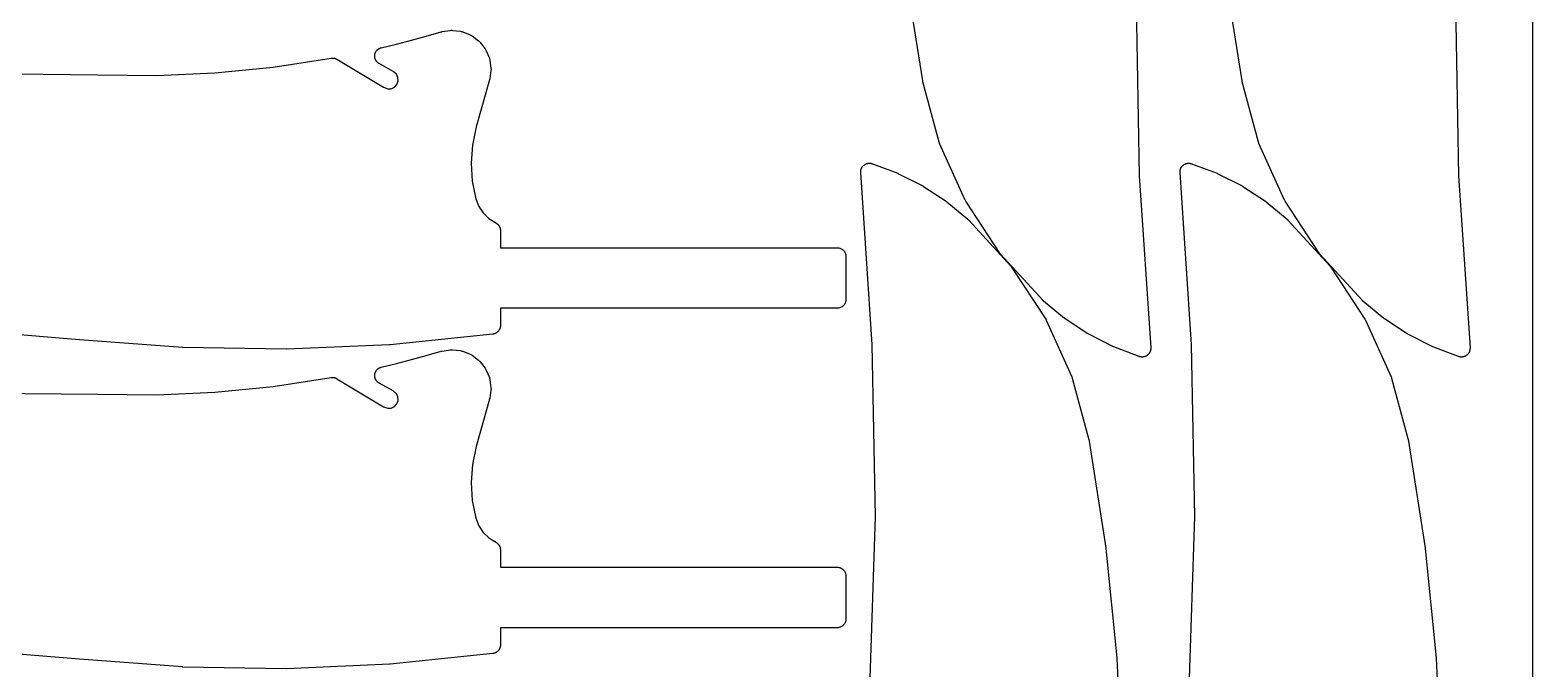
# Model space of a CAD drawing. Header units: metres. Extents: x 0 to 3000, y 0 to 1240.
# Drawn here: x 2651.9 to 3000, y 221.8 to 369.7 of the extents above; entities that cross this region are included whole.
import ezdxf

# ---------------------------------------------------------------- set-up
doc = ezdxf.new("R2010")
doc.units = ezdxf.units.M

msp = doc.modelspace()

# ---------------------------------------------------------------- linework, layer by layer
at = {"color": 7}
msp.add_lwpolyline([(0, 0), (3000, 0), (3000, 1240), (0, 1240), (0, 0)], close=True, dxfattribs=at)
at = {"color": 1}
for points in [[(2908.08, 375.8), (2908.79, 335.96), (2911.48, 296.13), (2911.48, 296.1), (2911.48, 296.07), (2911.48, 296), (2911.48, 295.94), (2911.48, 295.9), (2911.48, 295.87), (2911.47, 295.81), (2911.47, 295.74), (2911.46, 295.71), (2911.46, 295.68), (2911.44, 295.61), (2911.43, 295.55), (2911.42, 295.52), (2911.42, 295.48), (2911.4, 295.42), (2911.38, 295.36), (2911.37, 295.33), (2911.36, 295.3), (2911.33, 295.24), (2911.31, 295.18), (2911.29, 295.15), (2911.28, 295.12), (2911.25, 295.06), (2911.22, 295), (2911.2, 294.97), (2911.18, 294.95), (2911.15, 294.89), (2911.11, 294.84), (2911.09, 294.81), (2911.07, 294.78), (2911.03, 294.73), (2910.99, 294.68), (2910.97, 294.66), (2910.94, 294.63), (2910.9, 294.59), (2910.85, 294.54), (2910.83, 294.52), (2910.8, 294.5), (2910.75, 294.46), (2910.7, 294.41), (2910.68, 294.4), (2910.65, 294.38), (2910.6, 294.34), (2910.54, 294.3), (2910.51, 294.29), (2910.49, 294.27), (2910.43, 294.24), (2910.37, 294.21), (2910.34, 294.19), (2910.31, 294.18), (2910.25, 294.15), (2910.19, 294.13), (2910.16, 294.12), (2910.13, 294.11), (2910.07, 294.09), (2910, 294.07), (2909.97, 294.06), (2909.94, 294.05), (2909.88, 294.04), (2909.81, 294.03), (2909.78, 294.02), (2909.75, 294.02), (2909.68, 294.01), (2909.62, 294), (2909.58, 294), (2909.55, 294), (2909.49, 294), (2909.42, 294), (2909.39, 294), (2909.35, 294), (2909.29, 294.01), (2909.23, 294.02), (2909.19, 294.02), (2909.16, 294.03), (2909.1, 294.04), (2909.03, 294.05), (2909, 294.06), (2908.97, 294.07), (2908.91, 294.09), (2908.84, 294.1), (2908.81, 294.12), (2908.78, 294.13), (2902.9, 296.33), (2902.69, 296.42), (2897.11, 299.26), (2896.91, 299.37), (2891.68, 302.82), (2891.5, 302.95), (2886.67, 306.97), (2886.64, 307), (2886.61, 307.02), (2886.57, 307.06), (2886.53, 307.1), (2886.5, 307.13), (2886.47, 307.16), (2876.72, 317.82), (2876.62, 317.95), (2876.53, 318.08), (2868.64, 330.08), (2868.56, 330.21), (2868.49, 330.35), (2862.59, 343.45), (2862.53, 343.6), (2862.49, 343.75), (2858.72, 357.7), (2858.72, 357.71), (2858.71, 357.72), (2858.7, 357.81), (2858.68, 357.89), (2858.68, 357.9), (2858.67, 357.91), (2854.71, 383.07)], [(2982.03, 375.8), (2982.74, 335.96), (2985.43, 296.13), (2985.43, 296.1), (2985.43, 296.07), (2985.43, 296), (2985.43, 295.94), (2985.43, 295.9), (2985.43, 295.87), (2985.42, 295.81), (2985.42, 295.74), (2985.41, 295.71), (2985.41, 295.68), (2985.39, 295.61), (2985.38, 295.55), (2985.37, 295.52), (2985.36, 295.48), (2985.34, 295.42), (2985.33, 295.36), (2985.31, 295.33), (2985.3, 295.3), (2985.28, 295.24), (2985.25, 295.18), (2985.24, 295.15), (2985.23, 295.12), (2985.2, 295.06), (2985.17, 295), (2985.15, 294.97), (2985.13, 294.95), (2985.09, 294.89), (2985.06, 294.84), (2985.04, 294.81), (2985.02, 294.78), (2984.98, 294.73), (2984.94, 294.68), (2984.92, 294.66), (2984.89, 294.63), (2984.85, 294.59), (2984.8, 294.54), (2984.78, 294.52), (2984.75, 294.5), (2984.7, 294.46), (2984.65, 294.41), (2984.63, 294.4), (2984.6, 294.38), (2984.54, 294.34), (2984.49, 294.3), (2984.46, 294.29), (2984.43, 294.27), (2984.38, 294.24), (2984.32, 294.21), (2984.29, 294.19), (2984.26, 294.18), (2984.2, 294.15), (2984.14, 294.13), (2984.11, 294.12), (2984.08, 294.11), (2984.02, 294.09), (2983.95, 294.07), (2983.92, 294.06), (2983.89, 294.05), (2983.83, 294.04), (2983.76, 294.03), (2983.73, 294.02), (2983.7, 294.02), (2983.63, 294.01), (2983.57, 294), (2983.53, 294), (2983.5, 294), (2983.44, 294), (2983.37, 294), (2983.34, 294), (2983.3, 294), (2983.24, 294.01), (2983.17, 294.02), (2983.14, 294.02), (2983.11, 294.03), (2983.05, 294.04), (2982.98, 294.05), (2982.95, 294.06), (2982.92, 294.07), (2982.86, 294.09), (2982.79, 294.1), (2982.76, 294.12), (2982.73, 294.13), (2976.84, 296.33), (2976.64, 296.42), (2971.05, 299.26), (2970.86, 299.37), (2965.63, 302.82), (2965.45, 302.95), (2960.62, 306.97), (2960.59, 307), (2960.56, 307.02), (2960.52, 307.06), (2960.47, 307.1), (2960.45, 307.13), (2960.42, 307.16), (2950.67, 317.82), (2950.57, 317.95), (2950.48, 318.08), (2942.59, 330.08), (2942.51, 330.21), (2942.44, 330.35), (2936.54, 343.45), (2936.48, 343.6), (2936.44, 343.75), (2932.67, 357.7), (2932.67, 357.71), (2932.66, 357.72), (2932.64, 357.81), (2932.63, 357.89), (2932.62, 357.9), (2932.62, 357.91), (2928.66, 383.07)], [(2642.14, 359.62), (2667.61, 359.35), (2667.61, 359.35), (2667.61, 359.35), (2681.22, 359.19), (2694.75, 359.79), (2708.23, 361.12), (2721.67, 363.2), (2721.68, 363.2), (2721.69, 363.2), (2721.78, 363.21), (2721.87, 363.22), (2721.88, 363.22), (2721.89, 363.22), (2721.98, 363.22), (2722.07, 363.22), (2722.07, 363.22), (2722.08, 363.22), (2722.17, 363.21), (2722.26, 363.2), (2722.27, 363.2), (2722.28, 363.2), (2722.37, 363.18), (2722.45, 363.17), (2722.46, 363.16), (2722.47, 363.16), (2722.56, 363.14), (2722.64, 363.11), (2722.65, 363.11), (2722.66, 363.11), (2722.74, 363.07), (2722.82, 363.04), (2722.83, 363.03), (2722.84, 363.03), (2722.92, 362.99), (2723, 362.95), (2723, 362.94), (2723.01, 362.94), (2733.78, 356.45), (2734.78, 356.09), (2735.59, 356.13), (2736.32, 356.48), (2736.9, 357.11), (2737.19, 357.91), (2737.15, 358.72), (2736.81, 359.46), (2736.06, 360.14), (2732.8, 361.92), (2732.76, 361.95), (2732.71, 361.97), (2732.67, 362), (2732.63, 362.02), (2732.59, 362.05), (2732.55, 362.08), (2732.51, 362.11), (2732.48, 362.14), (2732.44, 362.17), (2732.4, 362.21), (2732.37, 362.24), (2732.33, 362.27), (2732.3, 362.31), (2732.26, 362.35), (2732.23, 362.38), (2732.2, 362.42), (2732.17, 362.46), (2732.14, 362.5), (2732.11, 362.54), (2732.08, 362.58), (2732.06, 362.62), (2732.03, 362.66), (2732.01, 362.71), (2731.99, 362.75), (2731.96, 362.79), (2731.94, 362.84), (2731.92, 362.88), (2731.9, 362.93), (2731.89, 362.97), (2731.87, 363.02), (2731.85, 363.06), (2731.84, 363.11), (2731.83, 363.16), (2731.81, 363.21), (2731.8, 363.25), (2731.79, 363.3), (2731.79, 363.35), (2731.78, 363.4), (2731.77, 363.45), (2731.77, 363.5), (2731.76, 363.55), (2731.76, 363.59), (2731.76, 363.64), (2731.76, 363.69), (2731.76, 363.74), (2731.76, 363.79), (2731.77, 363.84), (2731.77, 363.89), (2731.78, 363.94), (2731.78, 363.99), (2731.79, 364.03), (2731.8, 364.08), (2731.81, 364.13), (2731.82, 364.18), (2731.84, 364.22), (2731.85, 364.27), (2731.87, 364.32), (2731.88, 364.37), (2731.9, 364.41), (2731.92, 364.46), (2731.94, 364.5), (2731.96, 364.55), (2731.98, 364.59), (2732, 364.63), (2732.03, 364.67), (2732.05, 364.72), (2732.08, 364.76), (2732.1, 364.8), (2732.13, 364.84), (2732.16, 364.88), (2732.19, 364.92), (2732.22, 364.96), (2732.26, 364.99), (2732.29, 365.03), (2732.32, 365.07), (2732.35, 365.1), (2732.39, 365.13), (2732.43, 365.17), (2732.46, 365.2), (2732.5, 365.23), (2732.54, 365.26), (2732.58, 365.29), (2732.62, 365.32), (2732.66, 365.35), (2732.7, 365.37), (2732.74, 365.4), (2732.79, 365.42), (2732.83, 365.45), (2732.87, 365.47), (2732.92, 365.49), (2732.96, 365.51), (2733.01, 365.53), (2733.05, 365.55), (2733.1, 365.56), (2733.15, 365.58), (2733.19, 365.59), (2733.24, 365.61), (2733.29, 365.62), (2736.78, 366.46), (2740.25, 367.35), (2743.7, 368.29), (2747.15, 369.28), (2747.18, 369.29), (2747.21, 369.3), (2747.27, 369.31), (2747.34, 369.33), (2747.34, 369.33), (2747.37, 369.33), (2747.4, 369.34), (2749.25, 369.62), (2749.43, 369.64), (2749.61, 369.65), (2749.79, 369.63), (2751.62, 369.42), (2751.79, 369.4), (2751.97, 369.35), (2752.13, 369.3), (2753.85, 368.61), (2754.01, 368.54), (2754.16, 368.45), (2754.31, 368.35), (2755.81, 367.23), (2755.95, 367.11), (2756.08, 366.99), (2756.19, 366.85), (2757.34, 365.36), (2757.44, 365.22), (2757.53, 365.06), (2757.6, 364.9), (2758.31, 363.19), (2758.37, 363.03), (2758.41, 362.86), (2758.44, 362.68), (2758.67, 360.85), (2758.69, 360.68), (2758.69, 360.5), (2758.67, 360.32), (2758.4, 358.46), (2758.4, 358.43), (2758.39, 358.39), (2758.38, 358.33), (2758.37, 358.27), (2758.36, 358.24), (2758.35, 358.2), (2755.25, 347.26), (2754.37, 343.07), (2754.08, 338.9), (2754.35, 334.72), (2755.18, 330.64), (2755.87, 328.89), (2756.89, 327.36), (2758.19, 326.08), (2759.94, 324.98), (2759.96, 324.97), (2759.98, 324.95), (2760.04, 324.91), (2760.1, 324.87), (2760.12, 324.85), (2760.14, 324.84), (2760.19, 324.79), (2760.25, 324.74), (2760.27, 324.72), (2760.29, 324.71), (2760.33, 324.65), (2760.38, 324.6), (2760.4, 324.58), (2760.42, 324.56), (2760.46, 324.5), (2760.5, 324.45), (2760.52, 324.42), (2760.53, 324.4), (2760.57, 324.34), (2760.61, 324.28), (2760.62, 324.26), (2760.63, 324.23), (2760.67, 324.17), (2760.7, 324.1), (2760.71, 324.08), (2760.72, 324.06), (2760.74, 323.99), (2760.77, 323.92), (2760.78, 323.9), (2760.78, 323.87), (2760.8, 323.8), (2760.82, 323.73), (2760.83, 323.71), (2760.83, 323.68), (2760.84, 323.61), (2760.86, 323.54), (2760.86, 323.51), (2760.86, 323.49), (2760.86, 323.42), (2760.87, 323.34), (2760.87, 323.32), (2760.87, 323.29), (2760.87, 319.29), (2838.87, 319.29), (2839.07, 319.28), (2839.26, 319.25), (2839.45, 319.21), (2839.64, 319.14), (2839.81, 319.06), (2839.98, 318.95), (2840.14, 318.84), (2840.29, 318.71), (2840.42, 318.56), (2840.53, 318.4), (2840.63, 318.23), (2840.72, 318.06), (2840.78, 317.87), (2840.83, 317.68), (2840.86, 317.49), (2840.87, 317.29), (2840.87, 307.29), (2840.86, 307.1), (2840.83, 306.9), (2840.78, 306.71), (2840.72, 306.53), (2840.63, 306.35), (2840.53, 306.18), (2840.42, 306.02), (2840.29, 305.88), (2840.14, 305.75), (2839.98, 305.63), (2839.81, 305.53), (2839.64, 305.44), (2839.45, 305.38), (2839.26, 305.33), (2839.07, 305.3), (2838.87, 305.29), (2760.87, 305.29), (2760.87, 301.29), (2760.87, 301.2), (2760.86, 301.11), (2760.86, 301.1), (2760.86, 301.1), (2760.85, 301), (2760.83, 300.91), (2760.83, 300.91), (2760.83, 300.9), (2760.81, 300.81), (2760.79, 300.72), (2760.79, 300.72), (2760.78, 300.71), (2760.75, 300.62), (2760.72, 300.54), (2760.72, 300.53), (2760.72, 300.53), (2760.68, 300.44), (2760.64, 300.36), (2760.64, 300.35), (2760.63, 300.35), (2760.59, 300.27), (2760.54, 300.19), (2760.54, 300.18), (2760.53, 300.18), (2760.48, 300.11), (2760.42, 300.03), (2760.42, 300.03), (2760.42, 300.02), (2760.35, 299.95), (2760.29, 299.88), (2760.29, 299.88), (2760.29, 299.88), (2760.22, 299.81), (2760.15, 299.75), (2760.14, 299.75), (2760.14, 299.75), (2760.06, 299.69), (2759.99, 299.63), (2759.99, 299.63), (2759.98, 299.63), (2759.9, 299.58), (2759.82, 299.53), (2759.82, 299.53), (2759.81, 299.53), (2759.73, 299.49), (2759.65, 299.45), (2759.64, 299.45), (2759.64, 299.44), (2759.55, 299.41), (2759.46, 299.38), (2759.46, 299.38), (2759.45, 299.38), (2759.36, 299.35), (2759.27, 299.33), (2759.27, 299.33), (2759.26, 299.33), (2759.17, 299.32), (2759.08, 299.3), (2735.31, 296.84), (2735.19, 296.83), (2711.34, 295.8), (2711.22, 295.8), (2687.35, 296.19), (2687.24, 296.2), (2663.41, 298.02), (2663.41, 298.02), (2663.4, 298.02), (2623.62, 301.27)], [(2846.44, 217.25), (2847.71, 257.08), (2847, 296.91), (2844.31, 336.74), (2844.31, 336.77), (2844.31, 336.8), (2844.31, 336.87), (2844.31, 336.93), (2844.31, 336.97), (2844.31, 337), (2844.32, 337.06), (2844.33, 337.13), (2844.33, 337.16), (2844.34, 337.19), (2844.35, 337.26), (2844.36, 337.32), (2844.37, 337.35), (2844.38, 337.39), (2844.4, 337.45), (2844.41, 337.51), (2844.43, 337.54), (2844.44, 337.57), (2844.46, 337.63), (2844.49, 337.69), (2844.5, 337.72), (2844.51, 337.75), (2844.55, 337.81), (2844.57, 337.87), (2844.59, 337.9), (2844.61, 337.93), (2844.65, 337.98), (2844.68, 338.03), (2844.7, 338.06), (2844.72, 338.09), (2844.76, 338.14), (2844.8, 338.19), (2844.83, 338.21), (2844.85, 338.24), (2844.89, 338.28), (2844.94, 338.33), (2844.96, 338.35), (2844.99, 338.37), (2845.04, 338.41), (2845.09, 338.46), (2845.12, 338.48), (2845.14, 338.5), (2845.2, 338.53), (2845.25, 338.57), (2845.28, 338.58), (2845.31, 338.6), (2845.36, 338.63), (2845.42, 338.66), (2845.45, 338.68), (2845.48, 338.69), (2845.54, 338.72), (2845.6, 338.74), (2845.63, 338.75), (2845.66, 338.76), (2845.73, 338.78), (2845.79, 338.8), (2845.82, 338.81), (2845.85, 338.82), (2845.92, 338.83), (2845.98, 338.84), (2846.01, 338.85), (2846.04, 338.85), (2846.11, 338.86), (2846.17, 338.87), (2846.21, 338.87), (2846.24, 338.87), (2846.31, 338.87), (2846.37, 338.87), (2846.4, 338.87), (2846.44, 338.87), (2846.5, 338.86), (2846.57, 338.86), (2846.6, 338.85), (2846.63, 338.85), (2846.7, 338.83), (2846.76, 338.82), (2846.79, 338.81), (2846.82, 338.8), (2846.89, 338.78), (2846.95, 338.77), (2846.98, 338.75), (2847.01, 338.74), (2852.9, 336.54), (2853.1, 336.45), (2858.69, 333.61), (2858.88, 333.5), (2864.11, 330.05), (2864.29, 329.92), (2869.12, 325.9), (2869.15, 325.87), (2869.18, 325.85), (2869.22, 325.81), (2869.27, 325.77), (2869.29, 325.74), (2869.32, 325.71), (2879.07, 315.05), (2879.17, 314.92), (2879.26, 314.8), (2887.15, 302.79), (2887.23, 302.66), (2887.3, 302.52), (2893.2, 289.42), (2893.26, 289.27), (2893.3, 289.12), (2897.07, 275.17), (2897.07, 275.16), (2897.08, 275.15), (2897.1, 275.06), (2897.11, 274.98), (2897.12, 274.97), (2897.12, 274.96), (2901.08, 249.8), (2901.09, 249.69), (2903.65, 224.37), (2903.65, 224.26), (2904.79, 198.84)], [(2920.39, 217.25), (2921.66, 257.08), (2920.95, 296.91), (2918.26, 336.74), (2918.26, 336.77), (2918.26, 336.8), (2918.26, 336.87), (2918.26, 336.93), (2918.26, 336.97), (2918.26, 337), (2918.27, 337.06), (2918.27, 337.13), (2918.28, 337.16), (2918.28, 337.19), (2918.3, 337.26), (2918.31, 337.32), (2918.32, 337.35), (2918.33, 337.39), (2918.35, 337.45), (2918.36, 337.51), (2918.38, 337.54), (2918.39, 337.57), (2918.41, 337.63), (2918.43, 337.69), (2918.45, 337.72), (2918.46, 337.75), (2918.49, 337.81), (2918.52, 337.87), (2918.54, 337.9), (2918.56, 337.93), (2918.6, 337.98), (2918.63, 338.03), (2918.65, 338.06), (2918.67, 338.09), (2918.71, 338.14), (2918.75, 338.19), (2918.77, 338.21), (2918.8, 338.24), (2918.84, 338.28), (2918.89, 338.33), (2918.91, 338.35), (2918.94, 338.37), (2918.99, 338.41), (2919.04, 338.46), (2919.06, 338.48), (2919.09, 338.5), (2919.15, 338.53), (2919.2, 338.57), (2919.23, 338.58), (2919.26, 338.6), (2919.31, 338.63), (2919.37, 338.66), (2919.4, 338.68), (2919.43, 338.69), (2919.49, 338.72), (2919.55, 338.74), (2919.58, 338.75), (2919.61, 338.76), (2919.67, 338.78), (2919.74, 338.8), (2919.77, 338.81), (2919.8, 338.82), (2919.86, 338.83), (2919.93, 338.84), (2919.96, 338.85), (2919.99, 338.85), (2920.06, 338.86), (2920.12, 338.87), (2920.16, 338.87), (2920.19, 338.87), (2920.25, 338.87), (2920.32, 338.87), (2920.35, 338.87), (2920.39, 338.87), (2920.45, 338.86), (2920.52, 338.86), (2920.55, 338.85), (2920.58, 338.85), (2920.64, 338.83), (2920.71, 338.82), (2920.74, 338.81), (2920.77, 338.8), (2920.83, 338.78), (2920.9, 338.77), (2920.93, 338.75), (2920.96, 338.74), (2926.85, 336.54), (2927.05, 336.45), (2932.63, 333.61), (2932.83, 333.5), (2938.06, 330.05), (2938.24, 329.92), (2943.07, 325.9), (2943.1, 325.87), (2943.13, 325.85), (2943.17, 325.81), (2943.22, 325.77), (2943.24, 325.74), (2943.27, 325.71), (2953.02, 315.05), (2953.12, 314.92), (2953.21, 314.8), (2961.1, 302.79), (2961.18, 302.66), (2961.25, 302.52), (2967.15, 289.42), (2967.21, 289.27), (2967.25, 289.12), (2971.02, 275.17), (2971.02, 275.16), (2971.03, 275.15), (2971.05, 275.06), (2971.06, 274.98), (2971.07, 274.97), (2971.07, 274.96), (2975.03, 249.8), (2975.04, 249.69), (2977.59, 224.37), (2977.6, 224.26), (2978.74, 198.84)], [(2642.14, 285.67), (2667.61, 285.4), (2667.61, 285.4), (2667.61, 285.4), (2681.22, 285.24), (2694.75, 285.84), (2708.23, 287.17), (2721.67, 289.25), (2721.68, 289.25), (2721.69, 289.25), (2721.78, 289.26), (2721.87, 289.27), (2721.88, 289.27), (2721.89, 289.27), (2721.98, 289.27), (2722.07, 289.27), (2722.07, 289.27), (2722.08, 289.27), (2722.17, 289.26), (2722.26, 289.25), (2722.27, 289.25), (2722.28, 289.25), (2722.37, 289.23), (2722.45, 289.22), (2722.46, 289.22), (2722.47, 289.21), (2722.56, 289.19), (2722.64, 289.16), (2722.65, 289.16), (2722.66, 289.16), (2722.74, 289.12), (2722.82, 289.09), (2722.83, 289.08), (2722.84, 289.08), (2722.92, 289.04), (2723, 289), (2723, 288.99), (2723.01, 288.99), (2733.78, 282.5), (2734.78, 282.14), (2735.59, 282.18), (2736.32, 282.53), (2736.9, 283.16), (2737.19, 283.96), (2737.15, 284.77), (2736.81, 285.51), (2736.06, 286.19), (2732.8, 287.97), (2732.76, 288), (2732.71, 288.02), (2732.67, 288.05), (2732.63, 288.07), (2732.59, 288.1), (2732.55, 288.13), (2732.51, 288.16), (2732.48, 288.19), (2732.44, 288.22), (2732.4, 288.26), (2732.37, 288.29), (2732.33, 288.32), (2732.3, 288.36), (2732.26, 288.4), (2732.23, 288.43), (2732.2, 288.47), (2732.17, 288.51), (2732.14, 288.55), (2732.11, 288.59), (2732.08, 288.63), (2732.06, 288.67), (2732.03, 288.71), (2732.01, 288.76), (2731.99, 288.8), (2731.96, 288.84), (2731.94, 288.89), (2731.92, 288.93), (2731.9, 288.98), (2731.89, 289.02), (2731.87, 289.07), (2731.85, 289.12), (2731.84, 289.16), (2731.83, 289.21), (2731.81, 289.26), (2731.8, 289.3), (2731.79, 289.35), (2731.79, 289.4), (2731.78, 289.45), (2731.77, 289.5), (2731.77, 289.55), (2731.76, 289.6), (2731.76, 289.65), (2731.76, 289.69), (2731.76, 289.74), (2731.76, 289.79), (2731.76, 289.84), (2731.77, 289.89), (2731.77, 289.94), (2731.78, 289.99), (2731.78, 290.04), (2731.79, 290.08), (2731.8, 290.13), (2731.81, 290.18), (2731.82, 290.23), (2731.84, 290.28), (2731.85, 290.32), (2731.87, 290.37), (2731.88, 290.42), (2731.9, 290.46), (2731.92, 290.51), (2731.94, 290.55), (2731.96, 290.6), (2731.98, 290.64), (2732, 290.68), (2732.03, 290.73), (2732.05, 290.77), (2732.08, 290.81), (2732.1, 290.85), (2732.13, 290.89), (2732.16, 290.93), (2732.19, 290.97), (2732.22, 291.01), (2732.26, 291.04), (2732.29, 291.08), (2732.32, 291.12), (2732.35, 291.15), (2732.39, 291.18), (2732.43, 291.22), (2732.46, 291.25), (2732.5, 291.28), (2732.54, 291.31), (2732.58, 291.34), (2732.62, 291.37), (2732.66, 291.4), (2732.7, 291.42), (2732.74, 291.45), (2732.79, 291.47), (2732.83, 291.5), (2732.87, 291.52), (2732.92, 291.54), (2732.96, 291.56), (2733.01, 291.58), (2733.05, 291.6), (2733.1, 291.61), (2733.15, 291.63), (2733.19, 291.64), (2733.24, 291.66), (2733.29, 291.67), (2736.78, 292.51), (2740.25, 293.4), (2743.7, 294.34), (2747.15, 295.33), (2747.18, 295.34), (2747.21, 295.35), (2747.27, 295.36), (2747.34, 295.38), (2747.34, 295.38), (2747.37, 295.38), (2747.4, 295.39), (2749.25, 295.67), (2749.43, 295.69), (2749.61, 295.7), (2749.79, 295.69), (2751.62, 295.48), (2751.79, 295.45), (2751.97, 295.4), (2752.13, 295.35), (2753.85, 294.67), (2754.01, 294.59), (2754.16, 294.51), (2754.31, 294.41), (2755.81, 293.28), (2755.95, 293.16), (2756.08, 293.04), (2756.19, 292.9), (2757.34, 291.41), (2757.44, 291.27), (2757.53, 291.11), (2757.6, 290.95), (2758.31, 289.24), (2758.37, 289.08), (2758.41, 288.91), (2758.44, 288.74), (2758.67, 286.9), (2758.69, 286.73), (2758.69, 286.55), (2758.67, 286.37), (2758.4, 284.51), (2758.4, 284.48), (2758.39, 284.44), (2758.38, 284.38), (2758.37, 284.32), (2758.36, 284.29), (2758.35, 284.25), (2755.25, 273.31), (2754.37, 269.12), (2754.08, 264.95), (2754.35, 260.78), (2755.18, 256.69), (2755.87, 254.94), (2756.89, 253.41), (2758.19, 252.13), (2759.94, 251.03), (2759.96, 251.02), (2759.98, 251), (2760.04, 250.96), (2760.1, 250.92), (2760.12, 250.9), (2760.14, 250.89), (2760.19, 250.84), (2760.25, 250.79), (2760.27, 250.77), (2760.29, 250.76), (2760.33, 250.7), (2760.38, 250.65), (2760.4, 250.63), (2760.42, 250.61), (2760.46, 250.55), (2760.5, 250.5), (2760.52, 250.47), (2760.53, 250.45), (2760.57, 250.39), (2760.61, 250.33), (2760.62, 250.31), (2760.63, 250.28), (2760.67, 250.22), (2760.7, 250.15), (2760.71, 250.13), (2760.72, 250.11), (2760.74, 250.04), (2760.77, 249.97), (2760.78, 249.95), (2760.78, 249.92), (2760.8, 249.85), (2760.82, 249.78), (2760.83, 249.76), (2760.83, 249.73), (2760.84, 249.66), (2760.86, 249.59), (2760.86, 249.56), (2760.86, 249.54), (2760.86, 249.47), (2760.87, 249.39), (2760.87, 249.37), (2760.87, 249.34), (2760.87, 245.34), (2838.87, 245.34), (2839.07, 245.33), (2839.26, 245.3), (2839.45, 245.26), (2839.64, 245.19), (2839.81, 245.11), (2839.98, 245), (2840.14, 244.89), (2840.29, 244.76), (2840.42, 244.61), (2840.53, 244.45), (2840.63, 244.28), (2840.72, 244.11), (2840.78, 243.92), (2840.83, 243.73), (2840.86, 243.54), (2840.87, 243.34), (2840.87, 233.34), (2840.86, 233.15), (2840.83, 232.95), (2840.78, 232.76), (2840.72, 232.58), (2840.63, 232.4), (2840.53, 232.23), (2840.42, 232.07), (2840.29, 231.93), (2840.14, 231.8), (2839.98, 231.68), (2839.81, 231.58), (2839.64, 231.49), (2839.45, 231.43), (2839.26, 231.38), (2839.07, 231.35), (2838.87, 231.34), (2760.87, 231.34), (2760.87, 227.34), (2760.87, 227.25), (2760.86, 227.16), (2760.86, 227.15), (2760.86, 227.15), (2760.85, 227.05), (2760.83, 226.96), (2760.83, 226.96), (2760.83, 226.95), (2760.81, 226.86), (2760.79, 226.77), (2760.79, 226.77), (2760.78, 226.76), (2760.75, 226.67), (2760.72, 226.59), (2760.72, 226.58), (2760.72, 226.58), (2760.68, 226.49), (2760.64, 226.41), (2760.64, 226.4), (2760.63, 226.4), (2760.59, 226.32), (2760.54, 226.24), (2760.54, 226.24), (2760.53, 226.23), (2760.48, 226.16), (2760.42, 226.08), (2760.42, 226.08), (2760.42, 226.07), (2760.35, 226), (2760.29, 225.93), (2760.29, 225.93), (2760.29, 225.93), (2760.22, 225.87), (2760.15, 225.8), (2760.14, 225.8), (2760.14, 225.8), (2760.06, 225.74), (2759.99, 225.68), (2759.99, 225.68), (2759.98, 225.68), (2759.9, 225.63), (2759.82, 225.58), (2759.82, 225.58), (2759.81, 225.58), (2759.73, 225.54), (2759.65, 225.5), (2759.64, 225.5), (2759.64, 225.49), (2759.55, 225.46), (2759.46, 225.43), (2759.46, 225.43), (2759.45, 225.43), (2759.36, 225.41), (2759.27, 225.38), (2759.27, 225.38), (2759.26, 225.38), (2759.17, 225.37), (2759.08, 225.35), (2735.31, 222.89), (2735.19, 222.88), (2711.34, 221.85), (2711.22, 221.85), (2687.35, 222.24), (2687.24, 222.25), (2663.41, 224.07), (2663.41, 224.07), (2663.4, 224.07), (2623.62, 227.32)]]:
    msp.add_lwpolyline(points, dxfattribs=at)

doc.saveas('drawing.dxf')
